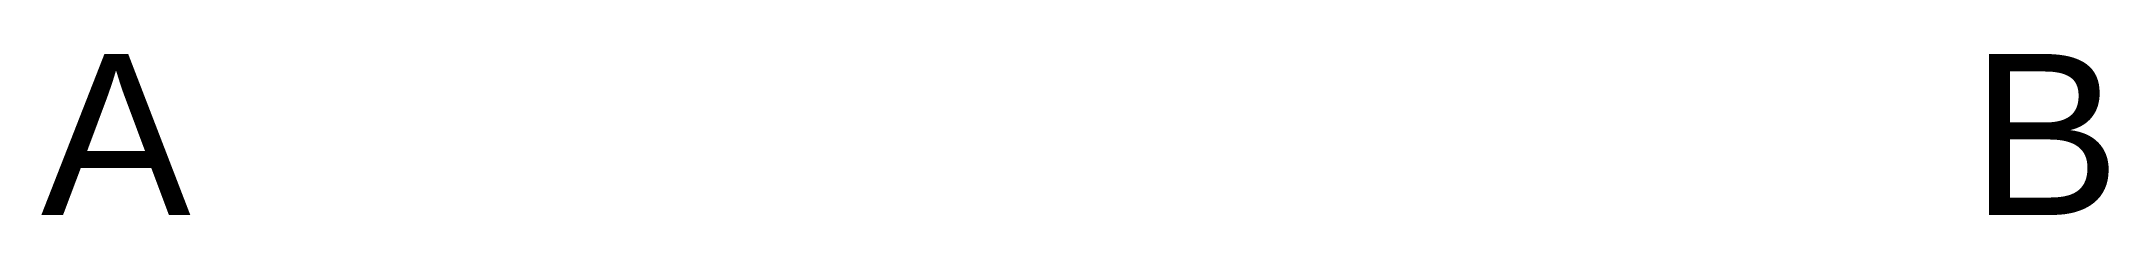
# Model space of a CAD drawing. Header units: metres. Extents: x 0 to 12.9, y -1 to 0.
import ezdxf

# ---------------------------------------------------------------- set-up
doc = ezdxf.new("R2010")
doc.units = ezdxf.units.M
doc.styles.add('Arial', font='Arial.ttf')

msp = doc.modelspace()

# ---------------------------------------------------------------- texts
at = {"insert": (0, 0), "char_height": 1, "attachment_point": 1, "style": 'Arial'}
msp.add_mtext('A^I^I^IB', dxfattribs=at)

doc.saveas('drawing.dxf')
